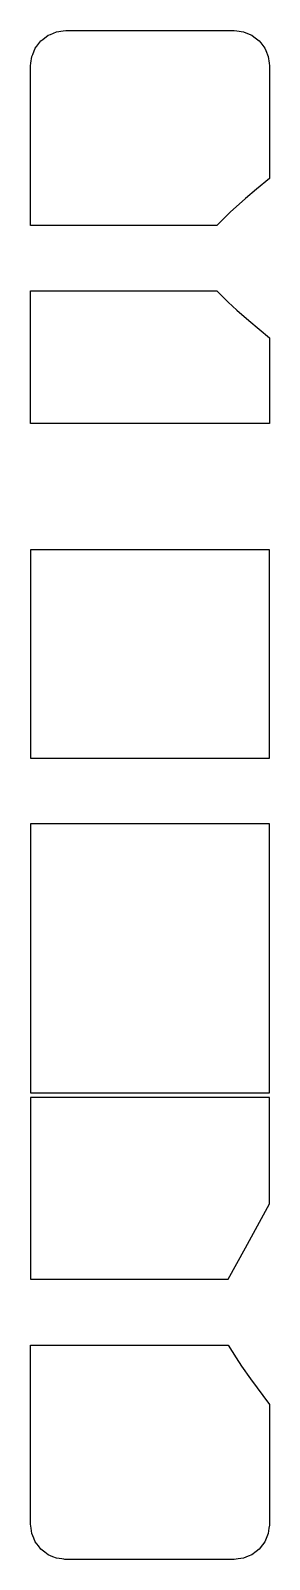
# Model space of a CAD drawing. Header units: metres. Extents: x 2.4 to 16, y -16 to 71.
import ezdxf

# ---------------------------------------------------------------- set-up
doc = ezdxf.new("R2010")
doc.units = ezdxf.units.M

msp = doc.modelspace()

# ---------------------------------------------------------------- linework, layer by layer
for p, q in [((2.986, 70.414), (3.096, 70.499)), ((3.096, 70.499), (3.4, 70.732)), ((3.4, 70.732), (3.529, 70.785)), ((3.529, 70.785), (3.882, 70.932)), ((3.882, 70.932), (4.262, 70.982)), ((4.262, 70.982), (4.4, 71)), ((4.4, 71), (5.546, 71)), ((5.546, 71), (13.867, 71)), ((13.867, 71), (14, 71)), ((14, 71), (14.149, 70.98)), ((14.149, 70.98), (14.518, 70.932)), ((14.518, 70.932), (14.656, 70.874)), ((14.656, 70.874), (15, 70.732)), ((15, 70.732), (15.119, 70.641)), ((15.119, 70.641), (15.414, 70.414)), ((2.468, 69.518), (2.521, 69.646)), ((2.521, 69.646), (2.668, 70)), ((2.668, 70), (2.753, 70.11)), ((2.753, 70.11), (2.986, 70.414)), ((15.414, 70.414), (15.506, 70.295)), ((15.506, 70.295), (15.732, 70)), ((15.732, 70), (15.79, 69.861)), ((15.79, 69.861), (15.932, 69.518)), ((2.4, 69), (2.418, 69.138)), ((2.4, 60.464), (2.4, 69)), ((2.418, 69.138), (2.468, 69.518)), ((15.932, 69.518), (15.98, 69.149)), ((15.98, 69.149), (16, 69)), ((16, 69), (16, 64.981)), ((16, 64.981), (16, 64.501)), ((16, 64.501), (16, 63.355)), ((16, 63.355), (16, 62.583)), ((16, 63.355), (16, 63.355)), ((15.257, 61.977), (14.64, 61.451)), ((16, 62.583), (15.257, 61.977)), ((14.64, 61.451), (13.756, 60.663)), ((2.4, 59.912), (2.4, 60.464)), ((13.756, 60.663), (13, 59.912)), ((10.529, 59.912), (2.4, 59.912)), ((13, 59.912), (10.529, 59.912)), ((2.4, 55.697), (2.4, 56.192)), ((2.4, 56.192), (4.871, 56.192)), ((2.4, 49.456), (2.4, 55.697)), ((4.871, 56.192), (13, 56.192)), ((13, 56.192), (13.644, 55.553)), ((13.644, 55.553), (14.148, 55.082)), ((14.148, 55.082), (14.829, 54.506)), ((14.829, 54.506), (16, 53.519)), ((16, 53.519), (16, 51.134)), ((16, 51.134), (16, 50.499)), ((16, 51.134), (16, 51.134)), ((16, 50.499), (16, 48.649)), ((2.4, 49.236), (2.4, 49.456)), ((2.4, 48.649), (2.4, 49.236)), ((13.696, 48.649), (2.4, 48.649)), ((16, 48.649), (13.696, 48.649)), ((4.704, 41.456), (2.4, 41.456)), ((2.4, 41.456), (2.4, 40.804)), ((16, 41.456), (4.704, 41.456)), ((16, 39.989), (16, 41.456)), ((2.4, 40.804), (2.4, 39.989)), ((2.4, 39.989), (2.4, 36.712)), ((16, 34.528), (16, 39.989)), ((2.4, 36.712), (2.4, 34.528)), ((2.4, 34.528), (2.4, 32.286)), ((16, 29.597), (16, 34.528)), ((2.4, 32.286), (2.4, 29.597)), ((2.4, 29.597), (8.256, 29.597)), ((8.256, 29.597), (16, 29.597)), ((16, 29.597), (16, 29.597)), ((10.144, 25.868), (2.4, 25.868)), ((2.4, 25.868), (2.4, 23.676)), ((16, 25.868), (10.144, 25.868)), ((16, 20.936), (16, 25.868)), ((2.4, 23.676), (2.4, 20.936)), ((2.4, 20.936), (2.4, 19.738)), ((16, 18.939), (16, 20.936)), ((2.4, 19.738), (2.4, 18.939)), ((2.4, 18.939), (2.4, 15.123)), ((16, 10.544), (16, 18.939)), ((16, 18.939), (16, 18.939)), ((2.4, 15.123), (2.4, 10.544)), ((2.4, 10.544), (2.816, 10.544)), ((2.816, 10.544), (16, 10.544)), ((15.584, 10.279), (2.4, 10.279)), ((2.4, 10.279), (2.4, 6.501)), ((16, 10.279), (15.584, 10.279)), ((16, 10.212), (16, 10.279)), ((16, 4.232), (16, 10.212)), ((16, 10.212), (16, 10.212)), ((2.4, 6.501), (2.4, 2.73)), ((14.638, 1.74), (16, 4.232)), ((2.4, 2.73), (2.4, -0.056)), ((13.656, -0.056), (14.638, 1.74)), ((2.4, -0.056), (3.28, -0.056)), ((3.28, -0.056), (13.656, -0.056)), ((2.4, -3.956), (2.4, -3.81)), ((2.4, -3.81), (4.906, -3.81)), ((2.4, -13.963), (2.4, -3.956)), ((4.906, -3.81), (13.656, -3.81)), ((13.656, -3.81), (14.102, -4.532)), ((14.102, -4.532), (14.414, -5.001)), ((14.414, -5.001), (14.931, -5.718)), ((14.931, -5.718), (16, -7.185)), ((16, -7.185), (16, -7.897)), ((16, -7.897), (16, -14)), ((16, -7.897), (16, -7.897)), ((2.4, -14), (2.4, -13.963)), ((2.43, -14.226), (2.4, -14)), ((2.468, -14.518), (2.43, -14.226)), ((2.581, -14.789), (2.468, -14.518)), ((2.668, -15), (2.581, -14.789)), ((15.848, -14.72), (15.732, -15)), ((15.932, -14.518), (15.848, -14.72)), ((15.971, -14.217), (15.932, -14.518)), ((15.997, -14.055), (15.971, -14.217)), ((16, -14), (15.997, -14.055)), ((2.847, -15.233), (2.668, -15)), ((2.986, -15.414), (2.847, -15.233)), ((3.219, -15.593), (2.986, -15.414)), ((3.4, -15.732), (3.219, -15.593)), ((15.241, -15.547), (15, -15.732)), ((15.414, -15.414), (15.241, -15.547)), ((15.599, -15.174), (15.414, -15.414)), ((15.732, -15), (15.599, -15.174)), ((3.672, -15.845), (3.4, -15.732)), ((3.882, -15.932), (3.672, -15.845)), ((4.174, -15.97), (3.882, -15.932)), ((4.287, -15.985), (4.174, -15.97)), ((4.349, -15.996), (4.287, -15.985)), ((4.4, -16), (4.349, -15.996)), ((6.414, -16), (4.4, -16)), ((14, -16), (6.414, -16)), ((14.217, -15.971), (14, -16)), ((14.518, -15.932), (14.217, -15.971)), ((14.798, -15.816), (14.518, -15.932)), ((15, -15.732), (14.798, -15.816))]:
    msp.add_line(p, q)

doc.saveas('drawing.dxf')
